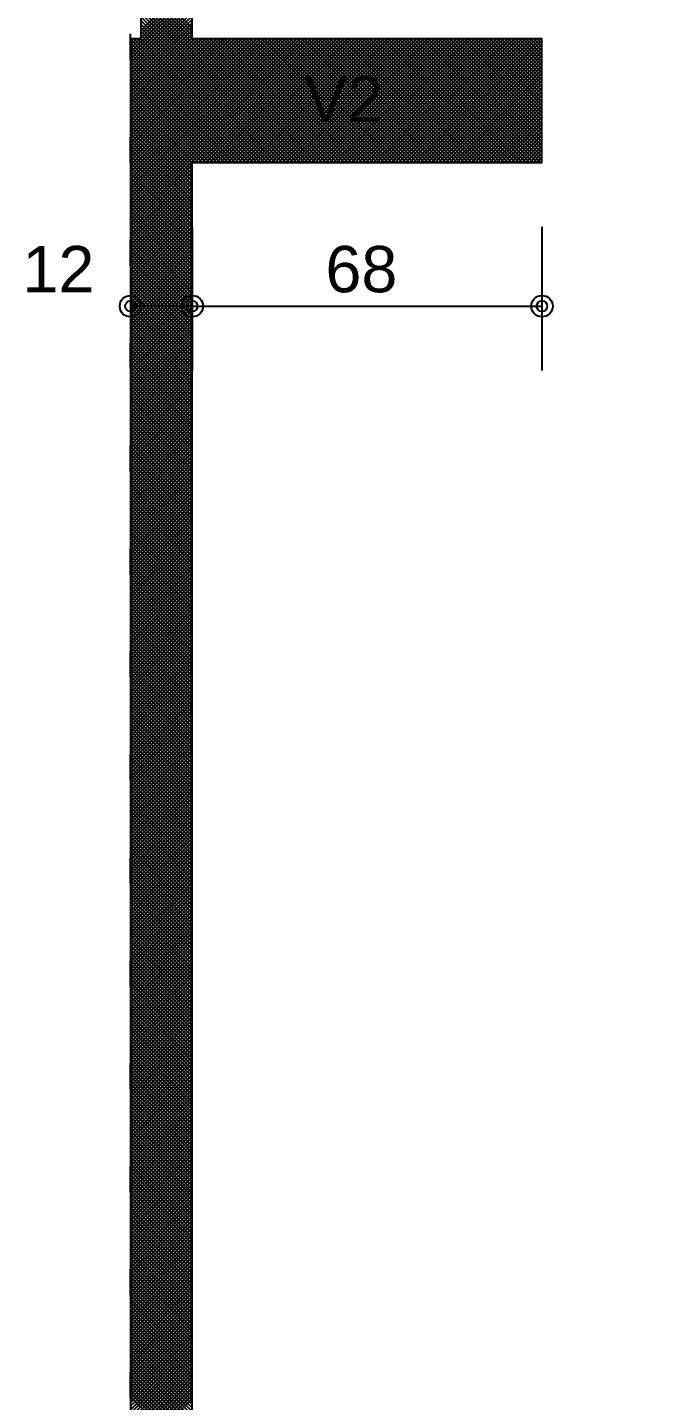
# Model space of a CAD drawing. Extents: x 0 to 119, y 0 to 84.
# Drawn here: x 13.59 to 16.09, y 59.45 to 64.79 of the extents above; entities that cross this region are included whole.
import ezdxf

# ---------------------------------------------------------------- set-up
doc = ezdxf.new("R2010")
doc.units = 0
doc.header["$MEASUREMENT"] = 0
doc.linetypes.add('ESTILO_TQS_0002', pattern=[0.4, 0.1, -0.3])
for name, color, linetype in [('29', 9, 'CONTINUOUS'), ('3', 7, 'CONTINUOUS'), ('32', 250, 'CONTINUOUS'), ('6', 178, 'CONTINUOUS')]:
    doc.layers.add(name, color=color, linetype=linetype)
doc.styles.add('TQS_ARIAL', font='arial.ttf')

msp = doc.modelspace()

# ---------------------------------------------------------------- linework, layer by layer
at = {"layer": '29', "color": 9, "linetype": 'Continuous'}
for p, q in [((14.030148, 64.981964), (14.230148, 64.781964)), ((13.990148, 64.689704), (14.230148, 64.929704)), ((14.030148, 64.77213), (14.230148, 64.97213)), ((14.030148, 64.967822), (14.230148, 64.767822)), ((14.030148, 64.757988), (14.230148, 64.957988)), ((14.030148, 64.95368), (14.230148, 64.75368)), ((14.030148, 64.743846), (14.230148, 64.943846)), ((14.030148, 64.939537), (14.708845, 64.26084)), ((13.990148, 64.675562), (14.230148, 64.915562)), ((13.990148, 64.66142), (14.230148, 64.90142)), ((13.990148, 64.647278), (14.230148, 64.887278)), ((13.990148, 64.633136), (14.230148, 64.873136)), ((14.030148, 64.925395), (14.694703, 64.26084)), ((14.030148, 64.911253), (14.680561, 64.26084)), ((14.030148, 64.897111), (14.666419, 64.26084)), ((14.030148, 64.882969), (14.652277, 64.26084)), ((13.990148, 64.618993), (14.230148, 64.858993)), ((13.990148, 64.604851), (14.230148, 64.844851)), ((13.990148, 64.590709), (14.230148, 64.830709)), ((14.030148, 64.868827), (14.638135, 64.26084)), ((14.030148, 64.854685), (14.623993, 64.26084)), ((14.030148, 64.840543), (14.60985, 64.26084)), ((14.030148, 64.8264), (14.595708, 64.26084)), ((13.990148, 64.576567), (14.230148, 64.816567)), ((13.990148, 64.562425), (14.230148, 64.802425)), ((13.990148, 64.548283), (14.230148, 64.788283)), ((13.990148, 64.534141), (14.230148, 64.774141)), ((14.030148, 64.812258), (14.581566, 64.26084)), ((14.030148, 64.798116), (14.567424, 64.26084)), ((14.030148, 64.783974), (14.553282, 64.26084)), ((14.030148, 64.769832), (14.53914, 64.26084)), ((13.990148, 64.519998), (14.230148, 64.759998)), ((13.990148, 64.505856), (14.230148, 64.745856)), ((13.990148, 64.025024), (14.705964, 64.74084)), ((13.990148, 64.039166), (14.691822, 64.74084)), ((13.990148, 64.053308), (14.67768, 64.74084)), ((13.990148, 64.06745), (14.663538, 64.74084)), ((13.990148, 64.081592), (14.649396, 64.74084)), ((13.990148, 64.095734), (14.635253, 64.74084)), ((13.990148, 64.109876), (14.621111, 64.74084)), ((13.990148, 64.124019), (14.606969, 64.74084)), ((13.990148, 64.138161), (14.592827, 64.74084)), ((13.990148, 64.152303), (14.578685, 64.74084)), ((13.990148, 64.166445), (14.564543, 64.74084)), ((13.990148, 64.180587), (14.550401, 64.74084)), ((13.990148, 64.194729), (14.536259, 64.74084)), ((13.990148, 64.208871), (14.522116, 64.74084)), ((13.990148, 64.223014), (14.507974, 64.74084)), ((13.990148, 64.237156), (14.493832, 64.74084)), ((13.990148, 64.251298), (14.47969, 64.74084)), ((13.990148, 64.26544), (14.465548, 64.74084)), ((13.990148, 64.279582), (14.451406, 64.74084)), ((13.990148, 64.293724), (14.437264, 64.74084)), ((13.990148, 64.307866), (14.423121, 64.74084)), ((13.990148, 64.322009), (14.408979, 64.74084)), ((13.990148, 64.336151), (14.394837, 64.74084)), ((13.990148, 64.350293), (14.380695, 64.74084)), ((13.990148, 64.364435), (14.366553, 64.74084)), ((13.990148, 64.378577), (14.352411, 64.74084)), ((13.990148, 64.392719), (14.338269, 64.74084)), ((13.990148, 64.406861), (14.324127, 64.74084)), ((13.990148, 64.421003), (14.309984, 64.74084)), ((13.990148, 64.435146), (14.295842, 64.74084)), ((13.990148, 64.449288), (14.2817, 64.74084)), ((13.990148, 64.46343), (14.267558, 64.74084)), ((13.990148, 64.477572), (14.253416, 64.74084)), ((13.990148, 64.491714), (14.239274, 64.74084)), ((13.990148, 64.703846), (14.027142, 64.74084)), ((13.990148, 64.717988), (14.013, 64.74084)), ((13.990148, 64.73213), (13.998857, 64.74084)), ((13.990148, 64.739121), (14.468429, 64.26084)), ((13.990148, 64.724979), (14.454287, 64.26084)), ((14.002571, 64.74084), (14.482571, 64.26084)), ((14.016713, 64.74084), (14.496713, 64.26084)), ((14.030148, 64.75569), (14.524998, 64.26084)), ((14.030148, 64.74084), (14.510855, 64.26084)), ((14.240106, 64.26084), (14.720106, 64.74084)), ((14.242987, 64.74084), (14.722987, 64.26084)), ((14.254248, 64.26084), (14.734248, 64.74084)), ((14.25713, 64.74084), (14.73713, 64.26084)), ((14.268391, 64.26084), (14.748391, 64.74084)), ((14.271272, 64.74084), (14.751272, 64.26084)), ((14.282533, 64.26084), (14.762533, 64.74084)), ((14.285414, 64.74084), (14.765414, 64.26084)), ((14.296675, 64.26084), (14.776675, 64.74084)), ((14.299556, 64.74084), (14.779556, 64.26084)), ((14.310817, 64.26084), (14.790817, 64.74084)), ((14.313698, 64.74084), (14.793698, 64.26084)), ((14.324959, 64.26084), (14.804959, 64.74084)), ((14.32784, 64.74084), (14.80784, 64.26084)), ((14.339101, 64.26084), (14.819101, 64.74084)), ((14.341982, 64.74084), (14.821982, 64.26084)), ((14.353243, 64.26084), (14.833243, 64.74084)), ((14.356125, 64.74084), (14.836125, 64.26084)), ((14.367386, 64.26084), (14.847386, 64.74084)), ((14.370267, 64.74084), (14.850267, 64.26084)), ((14.381528, 64.26084), (14.861528, 64.74084)), ((14.384409, 64.74084), (14.864409, 64.26084)), ((14.39567, 64.26084), (14.87567, 64.74084)), ((14.398551, 64.74084), (14.878551, 64.26084)), ((14.409812, 64.26084), (14.889812, 64.74084)), ((14.412693, 64.74084), (14.892693, 64.26084)), ((14.423954, 64.26084), (14.903954, 64.74084)), ((14.426835, 64.74084), (14.906835, 64.26084)), ((14.438096, 64.26084), (14.918096, 64.74084)), ((14.440977, 64.74084), (14.920977, 64.26084)), ((14.452238, 64.26084), (14.932238, 64.74084)), ((14.455119, 64.74084), (14.935119, 64.26084)), ((14.46638, 64.26084), (14.94638, 64.74084)), ((14.469262, 64.74084), (14.949262, 64.26084)), ((14.480523, 64.26084), (14.960523, 64.74084)), ((14.483404, 64.74084), (14.963404, 64.26084)), ((14.494665, 64.26084), (14.974665, 64.74084)), ((14.497546, 64.74084), (14.977546, 64.26084)), ((14.508807, 64.26084), (14.988807, 64.74084)), ((14.511688, 64.74084), (14.991688, 64.26084)), ((14.522949, 64.26084), (15.002949, 64.74084)), ((14.52583, 64.74084), (15.00583, 64.26084)), ((14.537091, 64.26084), (15.017091, 64.74084)), ((14.539972, 64.74084), (15.019972, 64.26084)), ((14.551233, 64.26084), (15.031233, 64.74084)), ((14.554114, 64.74084), (15.034114, 64.26084)), ((14.565375, 64.26084), (15.045375, 64.74084)), ((14.568257, 64.74084), (15.048257, 64.26084)), ((14.579518, 64.26084), (15.059518, 64.74084)), ((14.582399, 64.74084), (15.062399, 64.26084)), ((14.59366, 64.26084), (15.07366, 64.74084)), ((14.596541, 64.74084), (15.076541, 64.26084)), ((14.607802, 64.26084), (15.087802, 64.74084)), ((14.610683, 64.74084), (15.090683, 64.26084)), ((14.621944, 64.26084), (15.101944, 64.74084)), ((14.624825, 64.74084), (15.104825, 64.26084)), ((14.636086, 64.26084), (15.116086, 64.74084)), ((14.638967, 64.74084), (15.118967, 64.26084)), ((14.650228, 64.26084), (15.130228, 64.74084)), ((14.653109, 64.74084), (15.133109, 64.26084)), ((14.66437, 64.26084), (15.14437, 64.74084)), ((14.667252, 64.74084), (15.147252, 64.26084)), ((14.678513, 64.26084), (15.158513, 64.74084)), ((14.681394, 64.74084), (15.161394, 64.26084)), ((14.692655, 64.26084), (15.172655, 64.74084)), ((14.695536, 64.74084), (15.175536, 64.26084)), ((14.706797, 64.26084), (15.186797, 64.74084)), ((14.709678, 64.74084), (15.189678, 64.26084)), ((14.720939, 64.26084), (15.200939, 64.74084)), ((14.72382, 64.74084), (15.20382, 64.26084)), ((14.735081, 64.26084), (15.215081, 64.74084)), ((14.737962, 64.74084), (15.217962, 64.26084)), ((14.749223, 64.26084), (15.229223, 64.74084)), ((14.752104, 64.74084), (15.232104, 64.26084)), ((14.763365, 64.26084), (15.243365, 64.74084)), ((14.766246, 64.74084), (15.246246, 64.26084)), ((14.777507, 64.26084), (15.257507, 64.74084)), ((14.780389, 64.74084), (15.260389, 64.26084)), ((14.79165, 64.26084), (15.27165, 64.74084)), ((14.794531, 64.74084), (15.274531, 64.26084)), ((14.805792, 64.26084), (15.285792, 64.74084)), ((14.808673, 64.74084), (15.288673, 64.26084)), ((14.819934, 64.26084), (15.299934, 64.74084)), ((14.822815, 64.74084), (15.302815, 64.26084)), ((14.834076, 64.26084), (15.314076, 64.74084)), ((14.836957, 64.74084), (15.316957, 64.26084)), ((14.848218, 64.26084), (15.328218, 64.74084)), ((14.851099, 64.74084), (15.331099, 64.26084)), ((14.86236, 64.26084), (15.34236, 64.74084)), ((14.865241, 64.74084), (15.345241, 64.26084)), ((14.876502, 64.26084), (15.356502, 64.74084)), ((14.879384, 64.74084), (15.359384, 64.26084)), ((14.890645, 64.26084), (15.370645, 64.74084)), ((14.893526, 64.74084), (15.373526, 64.26084)), ((14.904787, 64.26084), (15.384787, 64.74084)), ((14.907668, 64.74084), (15.387668, 64.26084)), ((14.918929, 64.26084), (15.398929, 64.74084)), ((14.92181, 64.74084), (15.40181, 64.26084)), ((14.933071, 64.26084), (15.413071, 64.74084)), ((14.935952, 64.74084), (15.415952, 64.26084)), ((14.947213, 64.26084), (15.427213, 64.74084)), ((14.950094, 64.74084), (15.430094, 64.26084)), ((14.961355, 64.26084), (15.441355, 64.74084)), ((14.964236, 64.74084), (15.444236, 64.26084)), ((14.975497, 64.26084), (15.455497, 64.74084)), ((14.978379, 64.74084), (15.458379, 64.26084)), ((14.989639, 64.26084), (15.469639, 64.74084)), ((14.992521, 64.74084), (15.472521, 64.26084)), ((15.003782, 64.26084), (15.483782, 64.74084)), ((15.006663, 64.74084), (15.486663, 64.26084)), ((15.017924, 64.26084), (15.497924, 64.74084)), ((15.020805, 64.74084), (15.500805, 64.26084)), ((15.032066, 64.26084), (15.512066, 64.74084)), ((15.034947, 64.74084), (15.514947, 64.26084)), ((15.046208, 64.26084), (15.526208, 64.74084)), ((15.049089, 64.74084), (15.529089, 64.26084)), ((15.06035, 64.26084), (15.54035, 64.74084)), ((15.063231, 64.74084), (15.543231, 64.26084)), ((15.074492, 64.26084), (15.554492, 64.74084)), ((15.077373, 64.74084), (15.557373, 64.26084)), ((15.088634, 64.26084), (15.568634, 64.74084)), ((15.091516, 64.74084), (15.571516, 64.26084)), ((15.102777, 64.26084), (15.582777, 64.74084)), ((15.105658, 64.74084), (15.585658, 64.26084)), ((15.116919, 64.26084), (15.590148, 64.734069)), ((15.1198, 64.74084), (15.590148, 64.270492)), ((15.131061, 64.26084), (15.590148, 64.719927)), ((15.133942, 64.74084), (15.590148, 64.284634)), ((15.148084, 64.74084), (15.590148, 64.298776)), ((15.162226, 64.74084), (15.590148, 64.312918)), ((15.176368, 64.74084), (15.590148, 64.327061)), ((15.190511, 64.74084), (15.590148, 64.341203)), ((15.204653, 64.74084), (15.590148, 64.355345)), ((15.218795, 64.74084), (15.590148, 64.369487)), ((15.232937, 64.74084), (15.590148, 64.383629)), ((15.247079, 64.74084), (15.590148, 64.397771)), ((15.261221, 64.74084), (15.590148, 64.411913)), ((15.275363, 64.74084), (15.590148, 64.426056)), ((15.289505, 64.74084), (15.590148, 64.440198)), ((15.303648, 64.74084), (15.590148, 64.45434)), ((15.31779, 64.74084), (15.590148, 64.468482)), ((15.331932, 64.74084), (15.590148, 64.482624)), ((15.346074, 64.74084), (15.590148, 64.496766)), ((15.360216, 64.74084), (15.590148, 64.510908)), ((15.374358, 64.74084), (15.590148, 64.52505)), ((15.3885, 64.74084), (15.590148, 64.539193)), ((15.402643, 64.74084), (15.590148, 64.553335)), ((15.416785, 64.74084), (15.590148, 64.567477)), ((15.430927, 64.74084), (15.590148, 64.581619)), ((15.445069, 64.74084), (15.590148, 64.595761)), ((15.459211, 64.74084), (15.590148, 64.609903)), ((15.473353, 64.74084), (15.590148, 64.624045)), ((15.487495, 64.74084), (15.590148, 64.638188)), ((15.501638, 64.74084), (15.590148, 64.65233)), ((15.51578, 64.74084), (15.590148, 64.666472)), ((15.529922, 64.74084), (15.590148, 64.680614)), ((15.544064, 64.74084), (15.590148, 64.694756)), ((15.558206, 64.74084), (15.590148, 64.708898)), ((15.572348, 64.74084), (15.590148, 64.72304)), ((15.58649, 64.74084), (15.590148, 64.737183)), ((13.990148, 64.710837), (14.440145, 64.26084)), ((13.990148, 64.696695), (14.426003, 64.26084)), ((13.990148, 64.682553), (14.41186, 64.26084)), ((13.990148, 64.668411), (14.397718, 64.26084)), ((15.145203, 64.26084), (15.590148, 64.705785)), ((15.159345, 64.26084), (15.590148, 64.691643)), ((15.173487, 64.26084), (15.590148, 64.677501)), ((15.187629, 64.26084), (15.590148, 64.663358)), ((13.990148, 64.654268), (14.383576, 64.26084)), ((13.990148, 64.640126), (14.369434, 64.26084)), ((13.990148, 64.625984), (14.355292, 64.26084)), ((13.990148, 64.611842), (14.34115, 64.26084)), ((15.201772, 64.26084), (15.590148, 64.649216)), ((15.215914, 64.26084), (15.590148, 64.635074)), ((15.230056, 64.26084), (15.590148, 64.620932)), ((15.244198, 64.26084), (15.590148, 64.60679)), ((13.990148, 64.5977), (14.327008, 64.26084)), ((13.990148, 64.583558), (14.312866, 64.26084)), ((13.990148, 64.569416), (14.298723, 64.26084)), ((13.990148, 64.555273), (14.284581, 64.26084)), ((15.25834, 64.26084), (15.590148, 64.592648)), ((15.272482, 64.26084), (15.590148, 64.578506)), ((15.286624, 64.26084), (15.590148, 64.564364)), ((13.990148, 64.541131), (14.270439, 64.26084)), ((13.990148, 64.526989), (14.256297, 64.26084)), ((13.990148, 64.512847), (14.242155, 64.26084)), ((15.300766, 64.26084), (15.590148, 64.550221)), ((15.314909, 64.26084), (15.590148, 64.536079)), ((15.329051, 64.26084), (15.590148, 64.521937)), ((15.343193, 64.26084), (15.590148, 64.507795)), ((13.990148, 64.498705), (14.230148, 64.258705)), ((13.990148, 64.484563), (14.230148, 64.244563)), ((13.990148, 64.470421), (14.230148, 64.230421)), ((13.990148, 64.456278), (14.230148, 64.216278)), ((15.357335, 64.26084), (15.590148, 64.493653)), ((15.371477, 64.26084), (15.590148, 64.479511)), ((15.385619, 64.26084), (15.590148, 64.465369)), ((15.399761, 64.26084), (15.590148, 64.451226)), ((13.990148, 64.442136), (14.230148, 64.202136)), ((13.990148, 64.427994), (14.230148, 64.187994)), ((13.990148, 64.413852), (14.230148, 64.173852)), ((13.990148, 64.39971), (14.230148, 64.15971)), ((15.413904, 64.26084), (15.590148, 64.437084)), ((15.428046, 64.26084), (15.590148, 64.422942)), ((15.442188, 64.26084), (15.590148, 64.4088)), ((15.45633, 64.26084), (15.590148, 64.394658)), ((13.990148, 64.385568), (14.230148, 64.145568)), ((13.990148, 64.371426), (14.230148, 64.131426)), ((13.990148, 64.357284), (14.230148, 64.117284)), ((13.990148, 64.343141), (14.230148, 64.103141)), ((15.470472, 64.26084), (15.590148, 64.380516)), ((15.484614, 64.26084), (15.590148, 64.366374)), ((15.498756, 64.26084), (15.590148, 64.352231)), ((13.990148, 64.328999), (14.230148, 64.088999)), ((13.990148, 64.314857), (14.230148, 64.074857)), ((13.990148, 64.300715), (14.230148, 64.060715)), ((13.990148, 64.286573), (14.230148, 64.046573)), ((15.512899, 64.26084), (15.590148, 64.338089)), ((15.527041, 64.26084), (15.590148, 64.323947)), ((15.541183, 64.26084), (15.590148, 64.309805)), ((15.555325, 64.26084), (15.590148, 64.295663)), ((13.990148, 64.272431), (14.230148, 64.032431)), ((13.990148, 64.258289), (14.230148, 64.018289)), ((13.990148, 64.010882), (14.230148, 64.250882)), ((13.990148, 64.244146), (14.230148, 64.004146)), ((13.990148, 63.996739), (14.230148, 64.236739)), ((15.569467, 64.26084), (15.590148, 64.281521)), ((15.583609, 64.26084), (15.590148, 64.267379)), ((13.990148, 64.230004), (14.230148, 63.990004)), ((13.990148, 63.982597), (14.230148, 64.222597)), ((13.990148, 64.215862), (14.230148, 63.975862)), ((13.990148, 63.968455), (14.230148, 64.208455)), ((13.990148, 64.20172), (14.230148, 63.96172)), ((13.990148, 63.954313), (14.230148, 64.194313)), ((13.990148, 64.187578), (14.230148, 63.947578)), ((13.990148, 63.940171), (14.230148, 64.180171)), ((13.990148, 64.173436), (14.230148, 63.933436)), ((13.990148, 63.926029), (14.230148, 64.166029)), ((13.990148, 64.159294), (14.230148, 63.919294)), ((13.990148, 63.911887), (14.230148, 64.151887)), ((13.990148, 64.145151), (14.230148, 63.905151)), ((13.990148, 63.897744), (14.230148, 64.137744)), ((13.990148, 64.131009), (14.230148, 63.891009)), ((13.990148, 63.883602), (14.230148, 64.123602)), ((13.990148, 64.116867), (14.230148, 63.876867)), ((13.990148, 63.86946), (14.230148, 64.10946)), ((13.990148, 64.102725), (14.230148, 63.862725)), ((13.990148, 63.855318), (14.230148, 64.095318)), ((13.990148, 64.088583), (14.230148, 63.848583)), ((13.990148, 63.841176), (14.230148, 64.081176)), ((13.990148, 64.074441), (14.230148, 63.834441)), ((13.990148, 63.827034), (14.230148, 64.067034)), ((13.990148, 64.060299), (14.230148, 63.820299)), ((13.990148, 63.812892), (14.230148, 64.052892)), ((13.990148, 64.046157), (14.230148, 63.806157)), ((13.990148, 63.79875), (14.230148, 64.03875)), ((13.990148, 64.032014), (14.230148, 63.792014)), ((13.990148, 63.784607), (14.230148, 64.024607)), ((13.990148, 64.017872), (14.230148, 63.777872)), ((13.990148, 63.770465), (14.230148, 64.010465)), ((13.990148, 64.00373), (14.230148, 63.76373)), ((13.990148, 63.756323), (14.230148, 63.996323)), ((13.990148, 63.989588), (14.230148, 63.749588)), ((13.990148, 63.742181), (14.230148, 63.982181)), ((13.990148, 63.975446), (14.230148, 63.735446)), ((13.990148, 63.728039), (14.230148, 63.968039)), ((13.990148, 63.961304), (14.230148, 63.721304)), ((13.990148, 63.713897), (14.230148, 63.953897)), ((13.990148, 63.947162), (14.230148, 63.707162)), ((13.990148, 63.699755), (14.230148, 63.939755)), ((13.990148, 63.933019), (14.230148, 63.693019)), ((13.990148, 63.685612), (14.230148, 63.925612)), ((13.990148, 63.918877), (14.230148, 63.678877)), ((13.990148, 63.67147), (14.230148, 63.91147)), ((13.990148, 63.904735), (14.230148, 63.664735)), ((13.990148, 63.657328), (14.230148, 63.897328)), ((13.990148, 63.890593), (14.230148, 63.650593)), ((13.990148, 63.643186), (14.230148, 63.883186)), ((13.990148, 63.876451), (14.230148, 63.636451)), ((13.990148, 63.629044), (14.230148, 63.869044)), ((13.990148, 63.862309), (14.230148, 63.622309)), ((13.990148, 63.614902), (14.230148, 63.854902)), ((13.990148, 63.848167), (14.230148, 63.608167)), ((13.990148, 63.60076), (14.230148, 63.84076)), ((13.990148, 63.834025), (14.230148, 63.594025)), ((13.990148, 63.586617), (14.230148, 63.826617)), ((13.990148, 63.819882), (14.230148, 63.579882)), ((13.990148, 63.572475), (14.230148, 63.812475)), ((13.990148, 63.80574), (14.230148, 63.56574)), ((13.990148, 63.558333), (14.230148, 63.798333)), ((13.990148, 63.791598), (14.230148, 63.551598)), ((13.990148, 63.544191), (14.230148, 63.784191)), ((13.990148, 63.777456), (14.230148, 63.537456)), ((13.990148, 63.530049), (14.230148, 63.770049)), ((13.990148, 63.763314), (14.230148, 63.523314)), ((13.990148, 63.515907), (14.230148, 63.755907)), ((13.990148, 63.749172), (14.230148, 63.509172)), ((13.990148, 63.501765), (14.230148, 63.741765)), ((13.990148, 63.73503), (14.230148, 63.49503)), ((13.990148, 63.487623), (14.230148, 63.727623)), ((13.990148, 63.720887), (14.230148, 63.480887)), ((13.990148, 63.47348), (14.230148, 63.71348)), ((13.990148, 63.706745), (14.230148, 63.466745)), ((13.990148, 63.459338), (14.230148, 63.699338)), ((13.990148, 63.692603), (14.230148, 63.452603)), ((13.990148, 63.445196), (14.230148, 63.685196)), ((13.990148, 63.678461), (14.230148, 63.438461)), ((13.990148, 63.431054), (14.230148, 63.671054)), ((13.990148, 63.664319), (14.230148, 63.424319)), ((13.990148, 63.416912), (14.230148, 63.656912)), ((13.990148, 63.650177), (14.230148, 63.410177)), ((13.990148, 63.40277), (14.230148, 63.64277)), ((13.990148, 63.636035), (14.230148, 63.396035)), ((13.990148, 63.388628), (14.230148, 63.628628)), ((13.990148, 63.621892), (14.230148, 63.381892)), ((13.990148, 63.374485), (14.230148, 63.614485)), ((13.990148, 63.60775), (14.230148, 63.36775)), ((13.990148, 63.360343), (14.230148, 63.600343)), ((13.990148, 63.593608), (14.230148, 63.353608)), ((13.990148, 63.346201), (14.230148, 63.586201)), ((13.990148, 63.579466), (14.230148, 63.339466)), ((13.990148, 63.332059), (14.230148, 63.572059)), ((13.990148, 63.565324), (14.230148, 63.325324)), ((13.990148, 63.317917), (14.230148, 63.557917)), ((13.990148, 63.551182), (14.230148, 63.311182)), ((13.990148, 63.303775), (14.230148, 63.543775)), ((13.990148, 63.53704), (14.230148, 63.29704)), ((13.990148, 63.289633), (14.230148, 63.529633)), ((13.990148, 63.522898), (14.230148, 63.282898)), ((13.990148, 63.27549), (14.230148, 63.51549)), ((13.990148, 63.508755), (14.230148, 63.268755)), ((13.990148, 63.261348), (14.230148, 63.501348)), ((13.990148, 63.494613), (14.230148, 63.254613)), ((13.990148, 63.247206), (14.230148, 63.487206)), ((13.990148, 63.480471), (14.230148, 63.240471)), ((13.990148, 63.233064), (14.230148, 63.473064)), ((13.990148, 63.466329), (14.230148, 63.226329)), ((13.990148, 63.218922), (14.230148, 63.458922)), ((13.990148, 63.452187), (14.230148, 63.212187)), ((13.990148, 63.20478), (14.230148, 63.44478)), ((13.990148, 63.438045), (14.230148, 63.198045)), ((13.990148, 63.190638), (14.230148, 63.430638)), ((13.990148, 63.423903), (14.230148, 63.183903)), ((13.990148, 63.176496), (14.230148, 63.416496)), ((13.990148, 63.40976), (14.230148, 63.16976)), ((13.990148, 63.162353), (14.230148, 63.402353)), ((13.990148, 63.395618), (14.230148, 63.155618)), ((13.990148, 63.148211), (14.230148, 63.388211)), ((13.990148, 63.381476), (14.230148, 63.141476)), ((13.990148, 63.134069), (14.230148, 63.374069)), ((13.990148, 63.367334), (14.230148, 63.127334)), ((13.990148, 63.119927), (14.230148, 63.359927)), ((13.990148, 63.353192), (14.230148, 63.113192)), ((13.990148, 63.105785), (14.230148, 63.345785)), ((13.990148, 63.33905), (14.230148, 63.09905)), ((13.990148, 63.091643), (14.230148, 63.331643)), ((13.990148, 63.324908), (14.230148, 63.084908)), ((13.990148, 63.077501), (14.230148, 63.317501)), ((13.990148, 63.310765), (14.230148, 63.070765)), ((13.990148, 63.063358), (14.230148, 63.303358)), ((13.990148, 63.296623), (14.230148, 63.056623)), ((13.990148, 63.049216), (14.230148, 63.289216)), ((13.990148, 63.282481), (14.230148, 63.042481)), ((13.990148, 63.035074), (14.230148, 63.275074)), ((13.990148, 63.268339), (14.230148, 63.028339)), ((13.990148, 63.020932), (14.230148, 63.260932)), ((13.990148, 63.254197), (14.230148, 63.014197)), ((13.990148, 63.00679), (14.230148, 63.24679)), ((13.990148, 63.240055), (14.230148, 63.000055)), ((13.990148, 62.992648), (14.230148, 63.232648)), ((13.990148, 63.225913), (14.230148, 62.985913)), ((13.990148, 62.978506), (14.230148, 63.218506)), ((13.990148, 63.211771), (14.230148, 62.971771)), ((13.990148, 62.964364), (14.230148, 63.204364)), ((13.990148, 63.197628), (14.230148, 62.957628)), ((13.990148, 62.950221), (14.230148, 63.190221)), ((13.990148, 63.183486), (14.230148, 62.943486)), ((13.990148, 62.936079), (14.230148, 63.176079)), ((13.990148, 63.169344), (14.230148, 62.929344)), ((13.990148, 62.921937), (14.230148, 63.161937)), ((13.990148, 63.155202), (14.230148, 62.915202)), ((13.990148, 62.907795), (14.230148, 63.147795)), ((13.990148, 63.14106), (14.230148, 62.90106)), ((13.990148, 62.893653), (14.230148, 63.133653)), ((13.990148, 63.126918), (14.230148, 62.886918)), ((13.990148, 62.879511), (14.230148, 63.119511)), ((13.990148, 63.112776), (14.230148, 62.872776)), ((13.990148, 62.865369), (14.230148, 63.105369)), ((13.990148, 63.098633), (14.230148, 62.858633)), ((13.990148, 62.851226), (14.230148, 63.091226)), ((13.990148, 63.084491), (14.230148, 62.844491)), ((13.990148, 62.837084), (14.230148, 63.077084)), ((13.990148, 63.070349), (14.230148, 62.830349)), ((13.990148, 62.822942), (14.230148, 63.062942)), ((13.990148, 63.056207), (14.230148, 62.816207)), ((13.990148, 62.8088), (14.230148, 63.0488)), ((13.990148, 63.042065), (14.230148, 62.802065)), ((13.990148, 62.794658), (14.230148, 63.034658)), ((13.990148, 63.027923), (14.230148, 62.787923)), ((13.990148, 62.780516), (14.230148, 63.020516)), ((13.990148, 63.013781), (14.230148, 62.773781)), ((13.990148, 62.766374), (14.230148, 63.006374)), ((13.990148, 62.999638), (14.230148, 62.759638)), ((13.990148, 62.752231), (14.230148, 62.992231)), ((13.990148, 62.985496), (14.230148, 62.745496)), ((13.990148, 62.738089), (14.230148, 62.978089)), ((13.990148, 62.971354), (14.230148, 62.731354)), ((13.990148, 62.723947), (14.230148, 62.963947)), ((13.990148, 62.957212), (14.230148, 62.717212)), ((13.990148, 62.709805), (14.230148, 62.949805)), ((13.990148, 62.94307), (14.230148, 62.70307)), ((13.990148, 62.695663), (14.230148, 62.935663)), ((13.990148, 62.928928), (14.230148, 62.688928)), ((13.990148, 62.681521), (14.230148, 62.921521)), ((13.990148, 62.914786), (14.230148, 62.674786)), ((13.990148, 62.667379), (14.230148, 62.907379)), ((13.990148, 62.900644), (14.230148, 62.660644)), ((13.990148, 62.653237), (14.230148, 62.893237)), ((13.990148, 62.886501), (14.230148, 62.646501)), ((13.990148, 62.639094), (14.230148, 62.879094)), ((13.990148, 62.872359), (14.230148, 62.632359)), ((13.990148, 62.624952), (14.230148, 62.864952)), ((13.990148, 62.858217), (14.230148, 62.618217)), ((13.990148, 62.61081), (14.230148, 62.85081)), ((13.990148, 62.844075), (14.230148, 62.604075)), ((13.990148, 62.596668), (14.230148, 62.836668)), ((13.990148, 62.829933), (14.230148, 62.589933)), ((13.990148, 62.582526), (14.230148, 62.822526)), ((13.990148, 62.815791), (14.230148, 62.575791)), ((13.990148, 62.568384), (14.230148, 62.808384)), ((13.990148, 62.801649), (14.230148, 62.561649)), ((13.990148, 62.554242), (14.230148, 62.794242)), ((13.990148, 62.787506), (14.230148, 62.547506)), ((13.990148, 62.540099), (14.230148, 62.780099)), ((13.990148, 62.773364), (14.230148, 62.533364)), ((13.990148, 62.525957), (14.230148, 62.765957)), ((13.990148, 62.759222), (14.230148, 62.519222)), ((13.990148, 62.511815), (14.230148, 62.751815)), ((13.990148, 62.74508), (14.230148, 62.50508)), ((13.990148, 62.497673), (14.230148, 62.737673)), ((13.990148, 62.730938), (14.230148, 62.490938)), ((13.990148, 62.483531), (14.230148, 62.723531)), ((13.990148, 62.716796), (14.230148, 62.476796)), ((13.990148, 62.469389), (14.230148, 62.709389)), ((13.990148, 62.702654), (14.230148, 62.462654)), ((13.990148, 62.455247), (14.230148, 62.695247)), ((13.990148, 62.688512), (14.230148, 62.448512)), ((13.990148, 62.441104), (14.230148, 62.681104)), ((13.990148, 62.674369), (14.230148, 62.434369)), ((13.990148, 62.426962), (14.230148, 62.666962)), ((13.990148, 62.660227), (14.230148, 62.420227)), ((13.990148, 62.41282), (14.230148, 62.65282)), ((13.990148, 62.646085), (14.230148, 62.406085)), ((13.990148, 62.398678), (14.230148, 62.638678)), ((13.990148, 62.631943), (14.230148, 62.391943)), ((13.990148, 62.384536), (14.230148, 62.624536)), ((13.990148, 62.617801), (14.230148, 62.377801)), ((13.990148, 62.370394), (14.230148, 62.610394)), ((13.990148, 62.603659), (14.230148, 62.363659)), ((13.990148, 62.356252), (14.230148, 62.596252)), ((13.990148, 62.589517), (14.230148, 62.349517)), ((13.990148, 62.34211), (14.230148, 62.58211)), ((13.990148, 62.575374), (14.230148, 62.335374)), ((13.990148, 62.327967), (14.230148, 62.567967)), ((13.990148, 62.561232), (14.230148, 62.321232)), ((13.990148, 62.313825), (14.230148, 62.553825)), ((13.990148, 62.54709), (14.230148, 62.30709)), ((13.990148, 62.299683), (14.230148, 62.539683)), ((13.990148, 62.532948), (14.230148, 62.292948)), ((13.990148, 62.285541), (14.230148, 62.525541)), ((13.990148, 62.518806), (14.230148, 62.278806)), ((13.990148, 62.271399), (14.230148, 62.511399)), ((13.990148, 62.504664), (14.230148, 62.264664)), ((13.990148, 62.257257), (14.230148, 62.497257)), ((13.990148, 62.490522), (14.230148, 62.250522)), ((13.990148, 62.243115), (14.230148, 62.483115)), ((13.990148, 62.476379), (14.230148, 62.236379)), ((13.990148, 62.228972), (14.230148, 62.468972)), ((13.990148, 62.462237), (14.230148, 62.222237)), ((13.990148, 62.21483), (14.230148, 62.45483)), ((13.990148, 62.448095), (14.230148, 62.208095)), ((13.990148, 62.200688), (14.230148, 62.440688)), ((13.990148, 62.433953), (14.230148, 62.193953)), ((13.990148, 62.186546), (14.230148, 62.426546)), ((13.990148, 62.419811), (14.230148, 62.179811)), ((13.990148, 62.172404), (14.230148, 62.412404)), ((13.990148, 62.405669), (14.230148, 62.165669)), ((13.990148, 62.158262), (14.230148, 62.398262)), ((13.990148, 62.391527), (14.230148, 62.151527)), ((13.990148, 62.14412), (14.230148, 62.38412)), ((13.990148, 62.377385), (14.230148, 62.137385)), ((13.990148, 62.129978), (14.230148, 62.369978)), ((13.990148, 62.363242), (14.230148, 62.123242)), ((13.990148, 62.115835), (14.230148, 62.355835)), ((13.990148, 62.3491), (14.230148, 62.1091)), ((13.990148, 62.101693), (14.230148, 62.341693)), ((13.990148, 62.334958), (14.230148, 62.094958)), ((13.990148, 62.087551), (14.230148, 62.327551)), ((13.990148, 62.320816), (14.230148, 62.080816)), ((13.990148, 62.073409), (14.230148, 62.313409)), ((13.990148, 62.306674), (14.230148, 62.066674)), ((13.990148, 62.059267), (14.230148, 62.299267)), ((13.990148, 62.292532), (14.230148, 62.052532)), ((13.990148, 62.045125), (14.230148, 62.285125)), ((13.990148, 62.27839), (14.230148, 62.03839)), ((13.990148, 62.030983), (14.230148, 62.270983)), ((13.990148, 62.264247), (14.230148, 62.024247)), ((13.990148, 62.01684), (14.230148, 62.25684)), ((13.990148, 62.250105), (14.230148, 62.010105)), ((13.990148, 62.002698), (14.230148, 62.242698)), ((13.990148, 62.235963), (14.230148, 61.995963)), ((13.990148, 61.988556), (14.230148, 62.228556)), ((13.990148, 62.221821), (14.230148, 61.981821)), ((13.990148, 61.974414), (14.230148, 62.214414)), ((13.990148, 62.207679), (14.230148, 61.967679)), ((13.990148, 61.960272), (14.230148, 62.200272)), ((13.990148, 62.193537), (14.230148, 61.953537)), ((13.990148, 61.94613), (14.230148, 62.18613)), ((13.990148, 62.179395), (14.230148, 61.939395)), ((13.990148, 61.931988), (14.230148, 62.171988)), ((13.990148, 62.165252), (14.230148, 61.925252)), ((13.990148, 61.917845), (14.230148, 62.157845)), ((13.990148, 62.15111), (14.230148, 61.91111)), ((13.990148, 61.903703), (14.230148, 62.143703)), ((13.990148, 62.136968), (14.230148, 61.896968)), ((13.990148, 61.889561), (14.230148, 62.129561)), ((13.990148, 62.122826), (14.230148, 61.882826)), ((13.990148, 61.875419), (14.230148, 62.115419)), ((13.990148, 62.108684), (14.230148, 61.868684)), ((13.990148, 61.861277), (14.230148, 62.101277)), ((13.990148, 62.094542), (14.230148, 61.854542)), ((13.990148, 61.847135), (14.230148, 62.087135)), ((13.990148, 62.0804), (14.230148, 61.8404)), ((13.990148, 61.832993), (14.230148, 62.072993)), ((13.990148, 62.066258), (14.230148, 61.826258)), ((13.990148, 61.818851), (14.230148, 62.058851)), ((13.990148, 62.052115), (14.230148, 61.812115)), ((13.990148, 61.804708), (14.230148, 62.044708)), ((13.990148, 62.037973), (14.230148, 61.797973)), ((13.990148, 61.790566), (14.230148, 62.030566)), ((13.990148, 62.023831), (14.230148, 61.783831)), ((13.990148, 61.776424), (14.230148, 62.016424)), ((13.990148, 62.009689), (14.230148, 61.769689)), ((13.990148, 61.762282), (14.230148, 62.002282)), ((13.990148, 61.995547), (14.230148, 61.755547)), ((13.990148, 61.74814), (14.230148, 61.98814)), ((13.990148, 61.981405), (14.230148, 61.741405)), ((13.990148, 61.733998), (14.230148, 61.973998)), ((13.990148, 61.967263), (14.230148, 61.727263)), ((13.990148, 61.719856), (14.230148, 61.959856)), ((13.990148, 61.95312), (14.230148, 61.71312)), ((13.990148, 61.705713), (14.230148, 61.945713)), ((13.990148, 61.938978), (14.230148, 61.698978)), ((13.990148, 61.691571), (14.230148, 61.931571)), ((13.990148, 61.924836), (14.230148, 61.684836)), ((13.990148, 61.677429), (14.230148, 61.917429)), ((13.990148, 61.910694), (14.230148, 61.670694)), ((13.990148, 61.663287), (14.230148, 61.903287)), ((13.990148, 61.896552), (14.230148, 61.656552)), ((13.990148, 61.649145), (14.230148, 61.889145)), ((13.990148, 61.88241), (14.230148, 61.64241)), ((13.990148, 61.635003), (14.230148, 61.875003)), ((13.990148, 61.868268), (14.230148, 61.628268)), ((13.990148, 61.620861), (14.230148, 61.860861)), ((13.990148, 61.854126), (14.230148, 61.614126)), ((13.990148, 61.606718), (14.230148, 61.846718)), ((13.990148, 61.839983), (14.230148, 61.599983)), ((13.990148, 61.592576), (14.230148, 61.832576)), ((13.990148, 61.825841), (14.230148, 61.585841)), ((13.990148, 61.578434), (14.230148, 61.818434)), ((13.990148, 61.811699), (14.230148, 61.571699)), ((13.990148, 61.564292), (14.230148, 61.804292)), ((13.990148, 61.797557), (14.230148, 61.557557)), ((13.990148, 61.55015), (14.230148, 61.79015)), ((13.990148, 61.783415), (14.230148, 61.543415)), ((13.990148, 61.536008), (14.230148, 61.776008)), ((13.990148, 61.769273), (14.230148, 61.529273)), ((13.990148, 61.521866), (14.230148, 61.761866)), ((13.990148, 61.755131), (14.230148, 61.515131)), ((13.990148, 61.507724), (14.230148, 61.747724)), ((13.990148, 61.740988), (14.230148, 61.500988)), ((13.990148, 61.493581), (14.230148, 61.733581)), ((13.990148, 61.726846), (14.230148, 61.486846)), ((13.990148, 61.479439), (14.230148, 61.719439)), ((13.990148, 61.712704), (14.230148, 61.472704)), ((13.990148, 61.465297), (14.230148, 61.705297)), ((13.990148, 61.698562), (14.230148, 61.458562)), ((13.990148, 61.451155), (14.230148, 61.691155)), ((13.990148, 61.68442), (14.230148, 61.44442)), ((13.990148, 61.437013), (14.230148, 61.677013)), ((13.990148, 61.670278), (14.230148, 61.430278)), ((13.990148, 61.422871), (14.230148, 61.662871)), ((13.990148, 61.656136), (14.230148, 61.416136)), ((13.990148, 61.408729), (14.230148, 61.648729)), ((13.990148, 61.641993), (14.230148, 61.401993)), ((13.990148, 61.394586), (14.230148, 61.634586)), ((13.990148, 61.627851), (14.230148, 61.387851)), ((13.990148, 61.380444), (14.230148, 61.620444)), ((13.990148, 61.613709), (14.230148, 61.373709)), ((13.990148, 61.366302), (14.230148, 61.606302)), ((13.990148, 61.599567), (14.230148, 61.359567)), ((13.990148, 61.35216), (14.230148, 61.59216)), ((13.990148, 61.585425), (14.230148, 61.345425)), ((13.990148, 61.338018), (14.230148, 61.578018)), ((13.990148, 61.571283), (14.230148, 61.331283)), ((13.990148, 61.323876), (14.230148, 61.563876)), ((13.990148, 61.557141), (14.230148, 61.317141)), ((13.990148, 61.309734), (14.230148, 61.549734)), ((13.990148, 61.542999), (14.230148, 61.302999)), ((13.990148, 61.295591), (14.230148, 61.535591)), ((13.990148, 61.528856), (14.230148, 61.288856)), ((13.990148, 61.281449), (14.230148, 61.521449)), ((13.990148, 61.514714), (14.230148, 61.274714)), ((13.990148, 61.267307), (14.230148, 61.507307)), ((13.990148, 61.500572), (14.230148, 61.260572)), ((13.990148, 61.253165), (14.230148, 61.493165)), ((13.990148, 61.48643), (14.230148, 61.24643)), ((13.990148, 61.239023), (14.230148, 61.479023)), ((13.990148, 61.472288), (14.230148, 61.232288)), ((13.990148, 61.224881), (14.230148, 61.464881)), ((13.990148, 61.458146), (14.230148, 61.218146)), ((13.990148, 61.210739), (14.230148, 61.450739)), ((13.990148, 61.444004), (14.230148, 61.204004)), ((13.990148, 61.196597), (14.230148, 61.436597)), ((13.990148, 61.429861), (14.230148, 61.189861)), ((13.990148, 61.182454), (14.230148, 61.422454)), ((13.990148, 61.415719), (14.230148, 61.175719)), ((13.990148, 61.168312), (14.230148, 61.408312)), ((13.990148, 61.401577), (14.230148, 61.161577)), ((13.990148, 61.15417), (14.230148, 61.39417)), ((13.990148, 61.387435), (14.230148, 61.147435)), ((13.990148, 61.140028), (14.230148, 61.380028)), ((13.990148, 61.373293), (14.230148, 61.133293)), ((13.990148, 61.125886), (14.230148, 61.365886)), ((13.990148, 61.359151), (14.230148, 61.119151)), ((13.990148, 61.111744), (14.230148, 61.351744)), ((13.990148, 61.345009), (14.230148, 61.105009)), ((13.990148, 61.097602), (14.230148, 61.337602)), ((13.990148, 61.330866), (14.230148, 61.090866)), ((13.990148, 61.083459), (14.230148, 61.323459)), ((13.990148, 61.316724), (14.230148, 61.076724)), ((13.990148, 61.069317), (14.230148, 61.309317)), ((13.990148, 61.302582), (14.230148, 61.062582)), ((13.990148, 61.055175), (14.230148, 61.295175)), ((13.990148, 61.28844), (14.230148, 61.04844)), ((13.990148, 61.041033), (14.230148, 61.281033)), ((13.990148, 61.274298), (14.230148, 61.034298)), ((13.990148, 61.026891), (14.230148, 61.266891)), ((13.990148, 61.260156), (14.230148, 61.020156)), ((13.990148, 61.012749), (14.230148, 61.252749)), ((13.990148, 61.246014), (14.230148, 61.006014)), ((13.990148, 60.998607), (14.230148, 61.238607)), ((13.990148, 61.231872), (14.230148, 60.991872)), ((13.990148, 60.984465), (14.230148, 61.224465)), ((13.990148, 61.217729), (14.230148, 60.977729)), ((13.990148, 60.970322), (14.230148, 61.210322)), ((13.990148, 61.203587), (14.230148, 60.963587)), ((13.990148, 60.95618), (14.230148, 61.19618)), ((13.990148, 61.189445), (14.230148, 60.949445)), ((13.990148, 60.942038), (14.230148, 61.182038)), ((13.990148, 61.175303), (14.230148, 60.935303)), ((13.990148, 60.927896), (14.230148, 61.167896)), ((13.990148, 61.161161), (14.230148, 60.921161)), ((13.990148, 60.913754), (14.230148, 61.153754)), ((13.990148, 61.147019), (14.230148, 60.907019)), ((13.990148, 60.899612), (14.230148, 61.139612)), ((13.990148, 61.132877), (14.230148, 60.892877)), ((13.990148, 60.88547), (14.230148, 61.12547)), ((13.990148, 61.118734), (14.230148, 60.878734)), ((13.990148, 60.871327), (14.230148, 61.111327)), ((13.990148, 61.104592), (14.230148, 60.864592)), ((13.990148, 60.857185), (14.230148, 61.097185)), ((13.990148, 61.09045), (14.230148, 60.85045)), ((13.990148, 60.843043), (14.230148, 61.083043)), ((13.990148, 61.076308), (14.230148, 60.836308)), ((13.990148, 60.828901), (14.230148, 61.068901)), ((13.990148, 61.062166), (14.230148, 60.822166)), ((13.990148, 60.814759), (14.230148, 61.054759)), ((13.990148, 61.048024), (14.230148, 60.808024)), ((13.990148, 60.800617), (14.230148, 61.040617)), ((13.990148, 61.033882), (14.230148, 60.793882)), ((13.990148, 60.786475), (14.230148, 61.026475)), ((13.990148, 61.01974), (14.230148, 60.77974)), ((13.990148, 60.772332), (14.230148, 61.012332)), ((13.990148, 61.005597), (14.230148, 60.765597)), ((13.990148, 60.75819), (14.230148, 60.99819)), ((13.990148, 60.991455), (14.230148, 60.751455)), ((13.990148, 60.744048), (14.230148, 60.984048)), ((13.990148, 60.977313), (14.230148, 60.737313)), ((13.990148, 60.729906), (14.230148, 60.969906)), ((13.990148, 60.963171), (14.230148, 60.723171)), ((13.990148, 60.715764), (14.230148, 60.955764)), ((13.990148, 60.949029), (14.230148, 60.709029)), ((13.990148, 60.701622), (14.230148, 60.941622)), ((13.990148, 60.934887), (14.230148, 60.694887)), ((13.990148, 60.68748), (14.230148, 60.92748)), ((13.990148, 60.920745), (14.230148, 60.680745)), ((13.990148, 60.673338), (14.230148, 60.913338)), ((13.990148, 60.906602), (14.230148, 60.666602)), ((13.990148, 60.659195), (14.230148, 60.899195)), ((13.990148, 60.89246), (14.230148, 60.65246)), ((13.990148, 60.645053), (14.230148, 60.885053)), ((13.990148, 60.878318), (14.230148, 60.638318)), ((13.990148, 60.630911), (14.230148, 60.870911)), ((13.990148, 60.864176), (14.230148, 60.624176)), ((13.990148, 60.616769), (14.230148, 60.856769)), ((13.990148, 60.850034), (14.230148, 60.610034)), ((13.990148, 60.602627), (14.230148, 60.842627)), ((13.990148, 60.835892), (14.230148, 60.595892)), ((13.990148, 60.588485), (14.230148, 60.828485)), ((13.990148, 60.82175), (14.230148, 60.58175)), ((13.990148, 60.574343), (14.230148, 60.814343)), ((13.990148, 60.807607), (14.230148, 60.567607)), ((13.990148, 60.5602), (14.230148, 60.8002)), ((13.990148, 60.793465), (14.230148, 60.553465)), ((13.990148, 60.546058), (14.230148, 60.786058)), ((13.990148, 60.779323), (14.230148, 60.539323)), ((13.990148, 60.531916), (14.230148, 60.771916)), ((13.990148, 60.765181), (14.230148, 60.525181)), ((13.990148, 60.517774), (14.230148, 60.757774)), ((13.990148, 60.751039), (14.230148, 60.511039)), ((13.990148, 60.503632), (14.230148, 60.743632)), ((13.990148, 60.736897), (14.230148, 60.496897)), ((13.990148, 60.48949), (14.230148, 60.72949)), ((13.990148, 60.722755), (14.230148, 60.482755)), ((13.990148, 60.475348), (14.230148, 60.715348)), ((13.990148, 60.708613), (14.230148, 60.468613)), ((13.990148, 60.461205), (14.230148, 60.701205)), ((13.990148, 60.69447), (14.230148, 60.45447)), ((13.990148, 60.447063), (14.230148, 60.687063)), ((13.990148, 60.680328), (14.230148, 60.440328)), ((13.990148, 60.432921), (14.230148, 60.672921)), ((13.990148, 60.666186), (14.230148, 60.426186)), ((13.990148, 60.418779), (14.230148, 60.658779)), ((13.990148, 60.652044), (14.230148, 60.412044)), ((13.990148, 60.404637), (14.230148, 60.644637)), ((13.990148, 60.637902), (14.230148, 60.397902)), ((13.990148, 60.390495), (14.230148, 60.630495)), ((13.990148, 60.62376), (14.230148, 60.38376)), ((13.990148, 60.376353), (14.230148, 60.616353)), ((13.990148, 60.609618), (14.230148, 60.369618)), ((13.990148, 60.362211), (14.230148, 60.602211)), ((13.990148, 60.595475), (14.230148, 60.355475)), ((13.990148, 60.348068), (14.230148, 60.588068)), ((13.990148, 60.581333), (14.230148, 60.341333)), ((13.990148, 60.333926), (14.230148, 60.573926)), ((13.990148, 60.567191), (14.230148, 60.327191)), ((13.990148, 60.319784), (14.230148, 60.559784)), ((13.990148, 60.553049), (14.230148, 60.313049)), ((13.990148, 60.305642), (14.230148, 60.545642)), ((13.990148, 60.538907), (14.230148, 60.298907)), ((13.990148, 60.2915), (14.230148, 60.5315)), ((13.990148, 60.524765), (14.230148, 60.284765)), ((13.990148, 60.277358), (14.230148, 60.517358)), ((13.990148, 60.510623), (14.230148, 60.270623)), ((13.990148, 60.263216), (14.230148, 60.503216)), ((13.990148, 60.49648), (14.230148, 60.25648)), ((13.990148, 60.249073), (14.230148, 60.489073)), ((13.990148, 60.482338), (14.230148, 60.242338)), ((13.990148, 60.234931), (14.230148, 60.474931)), ((13.990148, 60.468196), (14.230148, 60.228196)), ((13.990148, 60.220789), (14.230148, 60.460789)), ((13.990148, 60.454054), (14.230148, 60.214054)), ((13.990148, 60.206647), (14.230148, 60.446647)), ((13.990148, 60.439912), (14.230148, 60.199912)), ((13.990148, 60.192505), (14.230148, 60.432505)), ((13.990148, 60.42577), (14.230148, 60.18577)), ((13.990148, 60.178363), (14.230148, 60.418363)), ((13.990148, 60.411628), (14.230148, 60.171628)), ((13.990148, 60.164221), (14.230148, 60.404221)), ((13.990148, 60.397486), (14.230148, 60.157486)), ((13.990148, 60.150079), (14.230148, 60.390079)), ((13.990148, 60.383343), (14.230148, 60.143343)), ((13.990148, 60.135936), (14.230148, 60.375936)), ((13.990148, 60.369201), (14.230148, 60.129201)), ((13.990148, 60.121794), (14.230148, 60.361794)), ((13.990148, 60.355059), (14.230148, 60.115059)), ((13.990148, 60.107652), (14.230148, 60.347652)), ((13.990148, 60.340917), (14.230148, 60.100917)), ((13.990148, 60.09351), (14.230148, 60.33351)), ((13.990148, 60.326775), (14.230148, 60.086775)), ((13.990148, 60.079368), (14.230148, 60.319368)), ((13.990148, 60.312633), (14.230148, 60.072633)), ((13.990148, 60.065226), (14.230148, 60.305226)), ((13.990148, 60.298491), (14.230148, 60.058491)), ((13.990148, 60.051084), (14.230148, 60.291084)), ((13.990148, 60.284348), (14.230148, 60.044348)), ((13.990148, 60.036941), (14.230148, 60.276941)), ((13.990148, 60.270206), (14.230148, 60.030206)), ((13.990148, 60.022799), (14.230148, 60.262799)), ((13.990148, 60.256064), (14.230148, 60.016064)), ((13.990148, 60.008657), (14.230148, 60.248657)), ((13.990148, 60.241922), (14.230148, 60.001922)), ((13.990148, 59.994515), (14.230148, 60.234515)), ((13.990148, 60.22778), (14.230148, 59.98778)), ((13.990148, 59.980373), (14.230148, 60.220373)), ((13.990148, 60.213638), (14.230148, 59.973638)), ((13.990148, 59.966231), (14.230148, 60.206231)), ((13.990148, 60.199496), (14.230148, 59.959496)), ((13.990148, 59.952089), (14.230148, 60.192089)), ((13.990148, 60.185354), (14.230148, 59.945354)), ((13.990148, 59.937946), (14.230148, 60.177946)), ((13.990148, 60.171211), (14.230148, 59.931211)), ((13.990148, 59.923804), (14.230148, 60.163804)), ((13.990148, 60.157069), (14.230148, 59.917069)), ((13.990148, 59.909662), (14.230148, 60.149662)), ((13.990148, 60.142927), (14.230148, 59.902927)), ((13.990148, 59.89552), (14.230148, 60.13552)), ((13.990148, 60.128785), (14.230148, 59.888785)), ((13.990148, 59.881378), (14.230148, 60.121378)), ((13.990148, 60.114643), (14.230148, 59.874643)), ((13.990148, 59.867236), (14.230148, 60.107236)), ((13.990148, 60.100501), (14.230148, 59.860501)), ((13.990148, 59.853094), (14.230148, 60.093094)), ((13.990148, 60.086359), (14.230148, 59.846359)), ((13.990148, 59.838952), (14.230148, 60.078952)), ((13.990148, 60.072216), (14.230148, 59.832216)), ((13.990148, 59.824809), (14.230148, 60.064809)), ((13.990148, 60.058074), (14.230148, 59.818074)), ((13.990148, 59.810667), (14.230148, 60.050667)), ((13.990148, 60.043932), (14.230148, 59.803932)), ((13.990148, 59.796525), (14.230148, 60.036525)), ((13.990148, 60.02979), (14.230148, 59.78979)), ((13.990148, 59.782383), (14.230148, 60.022383)), ((13.990148, 60.015648), (14.230148, 59.775648)), ((13.990148, 59.768241), (14.230148, 60.008241)), ((13.990148, 60.001506), (14.230148, 59.761506)), ((13.990148, 59.754099), (14.230148, 59.994099)), ((13.990148, 59.987364), (14.230148, 59.747364)), ((13.990148, 59.739957), (14.230148, 59.979957)), ((13.990148, 59.973221), (14.230148, 59.733221)), ((13.990148, 59.725814), (14.230148, 59.965814)), ((13.990148, 59.959079), (14.230148, 59.719079)), ((13.990148, 59.711672), (14.230148, 59.951672)), ((13.990148, 59.944937), (14.230148, 59.704937)), ((13.990148, 59.69753), (14.230148, 59.93753)), ((13.990148, 59.930795), (14.230148, 59.690795)), ((13.990148, 59.683388), (14.230148, 59.923388)), ((13.990148, 59.916653), (14.230148, 59.676653)), ((13.990148, 59.669246), (14.230148, 59.909246)), ((13.990148, 59.902511), (14.230148, 59.662511)), ((13.990148, 59.655104), (14.230148, 59.895104)), ((13.990148, 59.888369), (14.230148, 59.648369)), ((13.990148, 59.640962), (14.230148, 59.880962)), ((13.990148, 59.874227), (14.230148, 59.634227)), ((13.990148, 59.626819), (14.230148, 59.866819)), ((13.990148, 59.860084), (14.230148, 59.620084)), ((13.990148, 59.612677), (14.230148, 59.852677)), ((13.990148, 59.845942), (14.230148, 59.605942)), ((13.990148, 59.598535), (14.230148, 59.838535)), ((13.990148, 59.8318), (14.230148, 59.5918)), ((13.990148, 59.584393), (14.230148, 59.824393)), ((13.990148, 59.817658), (14.230148, 59.577658)), ((13.990148, 59.570251), (14.230148, 59.810251)), ((13.990148, 59.803516), (14.230148, 59.563516)), ((13.990148, 59.556109), (14.230148, 59.796109)), ((13.990148, 59.789374), (14.230148, 59.549374)), ((13.990148, 59.541967), (14.230148, 59.781967)), ((13.990148, 59.775232), (14.230148, 59.535232)), ((13.990148, 59.527825), (14.230148, 59.767825)), ((13.990148, 59.761089), (14.230148, 59.521089)), ((13.990148, 59.513682), (14.230148, 59.753682)), ((13.990148, 59.746947), (14.230148, 59.506947)), ((13.990148, 59.49954), (14.230148, 59.73954)), ((13.990148, 59.732805), (14.230148, 59.492805)), ((13.990148, 59.485398), (14.230148, 59.725398)), ((13.990148, 59.718663), (14.230148, 59.478663)), ((13.990148, 59.471256), (14.230148, 59.711256)), ((13.990148, 59.704521), (14.230148, 59.464521)), ((13.990148, 59.457114), (14.230148, 59.697114)), ((13.990148, 59.690379), (14.230148, 59.450379)), ((13.990148, 59.442972), (14.230148, 59.682972)), ((13.990148, 59.676237), (14.230148, 59.436237)), ((13.990148, 59.42883), (14.230148, 59.66883)), ((13.990148, 59.662094), (14.230148, 59.422094)), ((13.990148, 59.414687), (14.230148, 59.654687)), ((13.990148, 59.647952), (14.230148, 59.407952)), ((13.990148, 59.400545), (14.230148, 59.640545)), ((13.990148, 59.63381), (14.230148, 59.39381)), ((13.990148, 59.386403), (14.230148, 59.626403)), ((13.990148, 59.619668), (14.230148, 59.379668)), ((13.990148, 59.372261), (14.230148, 59.612261)), ((13.990148, 59.605526), (14.230148, 59.365526)), ((13.990148, 59.358119), (14.230148, 59.598119)), ((13.990148, 59.591384), (14.230148, 59.351384)), ((13.990148, 59.343977), (14.230148, 59.583977)), ((13.990148, 59.577242), (14.230148, 59.337242)), ((13.990148, 59.329835), (14.230148, 59.569835)), ((13.990148, 59.5631), (14.230148, 59.3231)), ((13.990148, 59.315693), (14.230148, 59.555693)), ((13.990148, 59.548957), (14.230148, 59.308957)), ((13.990148, 59.30155), (14.230148, 59.54155)), ((13.990148, 59.534815), (14.230148, 59.294815)), ((13.990148, 59.287408), (14.230148, 59.527408)), ((13.990148, 59.520673), (14.230148, 59.280673)), ((13.990148, 59.273266), (14.230148, 59.513266)), ((13.990148, 59.506531), (14.230148, 59.266531)), ((13.990148, 59.259124), (14.230148, 59.499124)), ((13.990148, 59.492389), (14.230148, 59.252389)), ((13.990148, 59.244982), (14.230148, 59.484982)), ((13.990148, 59.478247), (14.230148, 59.238247)), ((13.990148, 59.23084), (14.230148, 59.47084)), ((13.990148, 59.464105), (14.230148, 59.224105)), ((13.990148, 59.216698), (14.230148, 59.456698))]:
    msp.add_line(p, q, dxfattribs=at)
msp.add_lwpolyline([(13.990148, 66.56084), (14.030148, 66.56084), (14.030148, 64.74084), (13.990148, 64.74084), (13.990148, 55.16084), (13.990148, 54.56084), (16.090148, 54.56084), (16.090148, 54.94084), (14.230148, 54.94084), (14.230148, 64.26084), (15.590148, 64.26084), (15.590148, 64.74084), (14.230148, 64.74084), (14.230148, 66.56084), (14.630148, 66.56084), (14.630148, 66.94084), (13.990148, 66.94084), (13.990148, 66.56084)], dxfattribs=at)
at = {"layer": '3', "color": 7, "linetype": 'ESTILO_TQS_0002'}
msp.add_line((13.990148, 30.260222), (13.990148, 69.478391), dxfattribs=at)
at = {"layer": '32', "color": 250, "linetype": 'Continuous'}
for p, q in [((14.230148, 64.26084), (14.230148, 64.26084)), ((14.230148, 64.26084), (14.230148, 64.26084)), ((15.590148, 64.26084), (15.590148, 64.26084)), ((13.990148, 64.178065), (13.990148, 64.178065)), ((14.230148, 64.01084), (14.230148, 63.452234)), ((14.230148, 64.01084), (14.230148, 63.452234)), ((15.590148, 64.01084), (15.590148, 63.452234)), ((13.990148, 63.928065), (13.990148, 63.452234)), ((13.990148, 63.702234), (14.230148, 63.702234)), ((14.230148, 63.702234), (15.590148, 63.702234))]:
    msp.add_line(p, q, dxfattribs=at)
for centre, radius in [((13.990148, 63.702234), 0.041625), ((13.990148, 63.702234), 0.02075), ((14.230148, 63.702234), 0.041625), ((14.230148, 63.702234), 0.041625), ((14.230148, 63.702234), 0.02075), ((14.230148, 63.702234), 0.02075), ((15.590148, 63.702234), 0.041625), ((15.590148, 63.702234), 0.02075)]:
    msp.add_circle(centre, radius, dxfattribs=at)
at = {"layer": '6', "color": 178, "linetype": 'Continuous'}
for p, q in [((14.030148, 66.56084), (14.030148, 64.74084)), ((14.230148, 64.74084), (14.230148, 66.56084)), ((14.030148, 64.74084), (13.990148, 64.74084)), ((13.990148, 64.74084), (13.990148, 55.16084)), ((15.590148, 64.74084), (14.230148, 64.74084)), ((15.590148, 64.26084), (15.590148, 64.74084)), ((14.230148, 54.94084), (14.230148, 64.26084)), ((14.230148, 64.26084), (15.590148, 64.26084))]:
    msp.add_line(p, q, dxfattribs=at)

# ---------------------------------------------------------------- texts
at = {"layer": '32', "color": 250, "linetype": 'Continuous', "style": 'TQS_ARIAL'}
for s, p in [('V2', (14.6658, 64.417194)), ('12', (13.570148, 63.756234)), ('68', (14.748148, 63.756234))]:
    msp.add_text(s, height=0.18, dxfattribs=at).set_placement(p)

doc.saveas('drawing.dxf')
